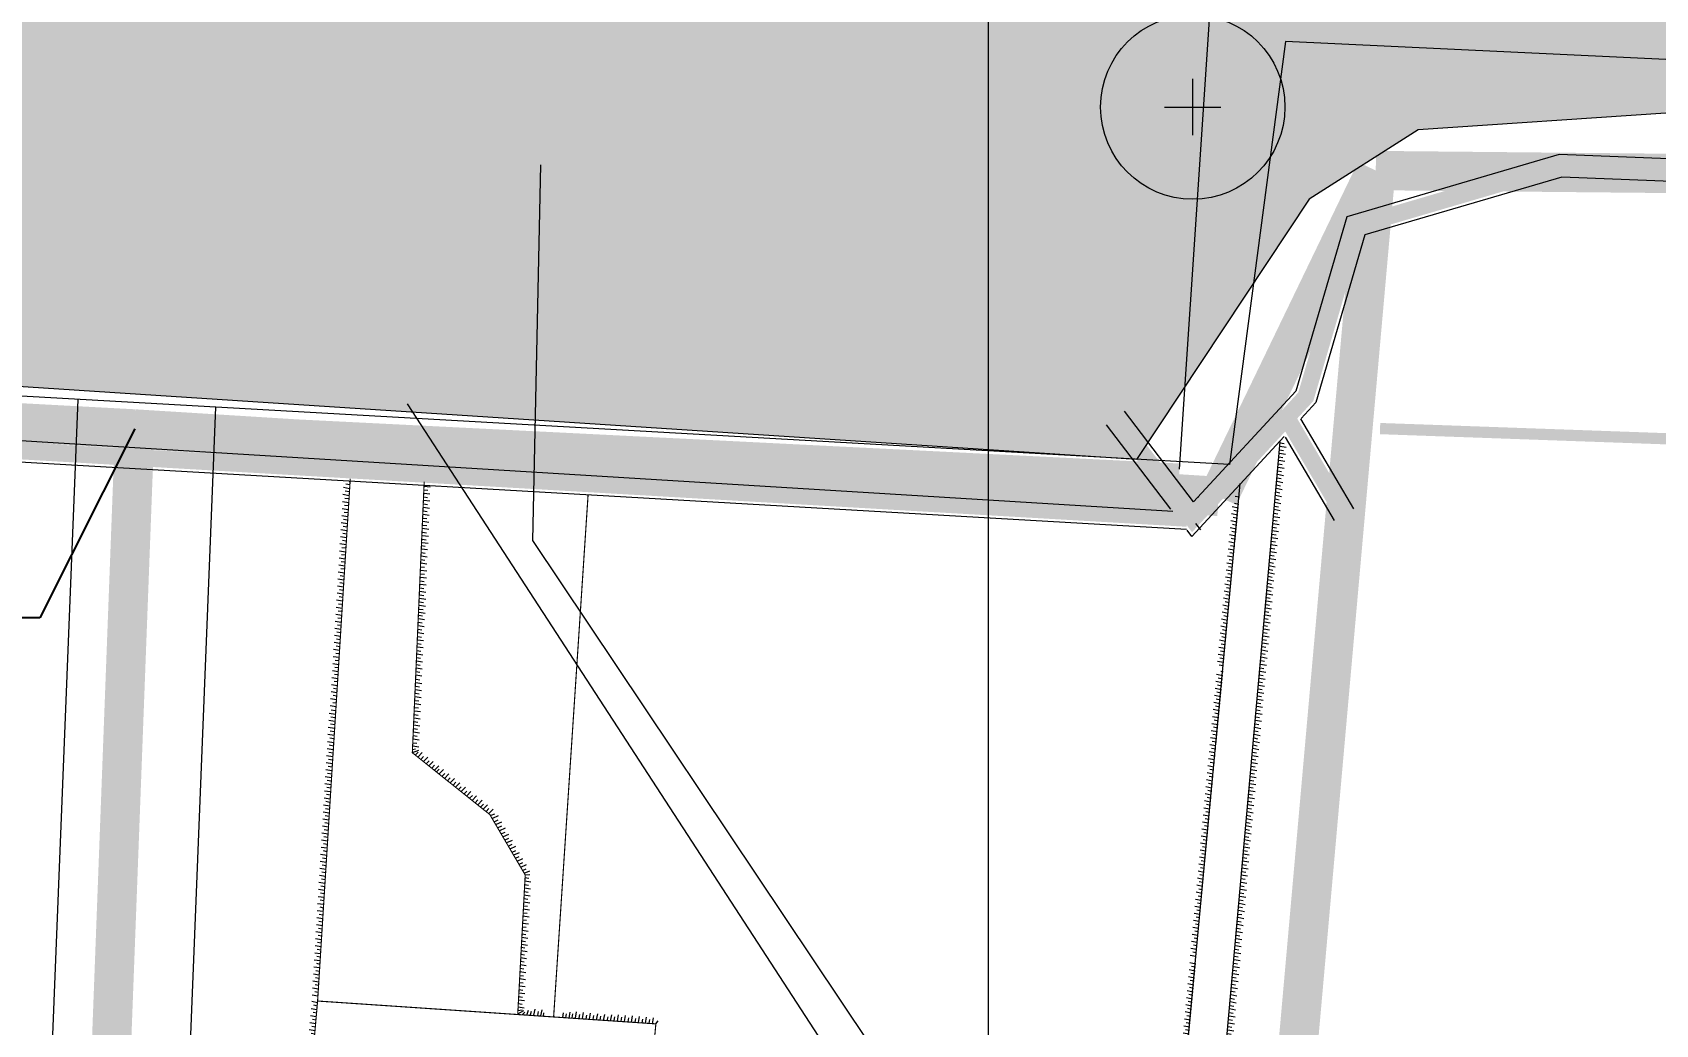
# Model space of a CAD drawing. Header units: millimetres. Extents: x 519 to 9564855, y -810 to 5021775.
# Drawn here: x 9530829.8 to 9531118.8, y 4995077 to 4995253.6 of the extents above; entities that cross this region are included whole.
import ezdxf

# ---------------------------------------------------------------- set-up
doc = ezdxf.new("R2010")
doc.units = ezdxf.units.MM
doc.header["$LTSCALE"] = 2
doc.header["$MEASUREMENT"] = 0
doc.header["$PDMODE"] = 2
doc.header["$PDSIZE"] = 5
doc.linetypes.add('DASHED', pattern=[0.75, 0.5, -0.25])
doc.linetypes.add('HIDDEN2', pattern=[4.7624999999999975, 3.174999999999998, -1.587499999999999])
doc.layers.add('200 скв. на 2010 год', color=61, linetype='Continuous', lineweight=0)
doc.layers.add('Land lease as of 24.06.2004', color=47, linetype='HIDDEN2', lineweight=70)
for name, color, linetype in [('COMPOUND', 3, 'Continuous'), ('FIBERGLASS', 212, 'Continuous'), ('GRID_PULKOVO', 7, 'Continuous'), ('OilColl&Flowlines', 3, 'Continuous'), ('PPLINE_WAT', 7, 'WTR_LINE'), ('ROAD_ASF', 9, 'Continuous'), ('Координаты', 7, 'Continuous'), ('Скважины на 2015 год', 7, 'Continuous')]:
    doc.layers.add(name, color=color, linetype=linetype)
doc.styles.add('92051501$0$STANDARD', font='simplex.shx')
doc.styles.add('Elect', font='isocpeur.ttf')
doc.styles.add('GeoApp_D431', font='', dxfattribs={"height": 1})
doc.styles.get('GeoApp_D431').set_extended_font_data('D431', italic=True)
doc.linetypes.add('TRACKS', pattern='A,0.15,[130,ltypeshp.shx,S=0.25,R=0,X=0,Y=0],0.15', length=0.3)
doc.linetypes.add('WTR_LINE', pattern='A,0.5,-0.2,["W",92051501$0$STANDARD,S=0.1,R=0,X=-0.1,Y=-0.05],-0.05', length=0.75)
doc.dimstyles.new('GeoApp', dxfattribs={"dimscale": 2, "dimtxt": 1, "dimasz": 1, "dimexe": 0, "dimexo": 0, "dimgap": 0, "dimtad": 1, "dimtoh": 1, "dimzin": 1, "dimdsep": 46, "dimtxsty": 'GeoApp_D431', "dimcen": 0, "dimclrt": 7, "dimadec": 0, "dimazin": 0, "dimtfac": 1, "dimtmove": 0, "dimatfit": 3, "dimfxl": 0, "dimarcsym": 0})

msp = doc.modelspace()

# ---------------------------------------------------------------- hatches: boundary and pattern name
at = {"linetype": 'ByBlock', "lineweight": 0, "ltscale": 5}
h = msp.add_hatch(dxfattribs=at)
h.set_pattern_fill('ANSI31', color=256, scale=9.999999999999998, angle=124.1796792556868, style=0)
h.set_pattern_definition([(169.1796792556868, (14389016.3736879, -4606367.668135052), (-0.2346621057693515, -1.227775914455031), [])])
h.paths.add_polyline_path([(9531053.085192023, 4995180.52233238), (9531052.0116841, 4995180.704553725), (9531049.54012912, 4995153.879421565), (9531050.668046268, 4995153.789510109)])
h = msp.add_hatch(dxfattribs=at)
h.set_pattern_fill('ANSI31', color=256, scale=9.999999999999998, angle=124.1796792556868, style=0)
h.set_pattern_definition([(169.1796792556868, (14389016.31246965, -4606368.332570094), (-0.2346621057693515, -1.227775914455031), [])])
h.paths.add_polyline_path([(9531052.698235797, 4995180.588015812), (9531052.011684095, 4995180.704553728), (9531049.575739944, 4995154.265925313), (9531050.341087192, 4995154.124317823)])
h = msp.add_hatch(dxfattribs=at)
h.set_pattern_fill('ANSI31', color=256, scale=10, angle=-54.10267469021444, style=0)
h.set_pattern_definition([(350.8973253097857, (4387306.136407663, 14446779.01656261), (0.1977552021028481, 1.234258028145355), [])])
h.paths.add_polyline_path([(9530886.341709524, 4995173.699282956), (9530885.231053643, 4995173.763447205), (9530882.755352108, 4995132.685017431), (9530883.787175227, 4995132.481825012)])
h = msp.add_hatch(dxfattribs=at)
h.set_pattern_fill('ANSI31', color=256, scale=10, angle=-54.10267469021444, style=0)
h.set_pattern_definition([(350.8973253097857, (4387306.177682574, 14446779.68253407), (0.1977552021028481, 1.234258028145355), [])])
h.paths.add_polyline_path([(9530886.341709528, 4995173.699282956), (9530885.60065712, 4995173.742094661), (9530883.21691066, 4995133.288919344), (9530883.82845014, 4995133.147796468)])
h = msp.add_hatch(dxfattribs=at)
h.set_pattern_fill('ANSI31', color=256, scale=10, angle=-232.5990049421744, style=0)
h.set_pattern_definition([(172.4009950578254, (14920727.24811897, -4318222.798847265), (-0.1652989697023707, -1.239022296254322), [])])
h.paths.add_polyline_path([(9530900.621491192, 4995172.874318643), (9530899.540603517, 4995172.936763139), (9530899.169395693, 4995162.529734324), (9530900.273374552, 4995162.624720484)])
h = msp.add_hatch(dxfattribs=at)
h.set_pattern_fill('ANSI31', color=256, scale=10, angle=-232.5990049421744, style=0)
h.set_pattern_definition([(172.4009950578254, (14920727.22433401, -4318223.465672485), (-0.1652989697023707, -1.239022296254322), [])])
h.paths.add_polyline_path([(9530900.22819671, 4995172.897039852), (9530899.540603517, 4995172.936763139), (9530899.169395693, 4995162.529734321), (9530899.891985686, 4995162.591905848)])
h = msp.add_hatch(dxfattribs=at)
h.set_pattern_fill('ANSI31', color=256, scale=10, angle=-56.09052508567407, style=0)
h.set_pattern_definition([(348.9094749143259, (4718412.12552377, 14619495.94333757), (0.240449611307596, 1.226655609542476), [])])
h.paths.add_polyline_path([(9531044.583695766, 4995169.492798328), (9531043.45248954, 4995169.516328435), (9531040.70844654, 4995140.684844679), (9531041.77569415, 4995140.512626288)])
h = msp.add_hatch(dxfattribs=at)
h.set_pattern_fill('ANSI31', color=256, scale=10, angle=-56.09052508567407, style=0)
h.set_pattern_definition([(348.9094749143259, (4718412.189874777, 14619496.60747652), (0.240449611307596, 1.226655609542476), [])])
h.paths.add_polyline_path([(9531041.100856192, 4995140.621522767), (9531041.775694147, 4995140.512626288), (9531044.72094145, 4995170.909251783), (9531043.956270533, 4995171.054467029)])
h = msp.add_hatch(dxfattribs=at)
h.set_pattern_fill('ANSI31', color=256, scale=10, angle=-232.5990049421744, style=0)
h.set_pattern_definition([(172.4009950578254, (14920726.71384102, -4318235.230484691), (-0.1652989697023707, -1.239022296254322), [])])
h.paths.add_polyline_path([(9530898.635117747, 4995150.098096898), (9530899.739096608, 4995150.193083058), (9530900.157870488, 4995162.523042198), (9530899.08211564, 4995162.629944671)])
h = msp.add_hatch(dxfattribs=at)
h.set_pattern_fill('ANSI31', color=256, scale=10, angle=-232.5990049421744, style=0)
h.set_pattern_definition([(172.4009950578254, (14920726.69005606, -4318235.89730991), (-0.1652989697023707, -1.239022296254322), [])])
h.paths.add_polyline_path([(9530898.635117747, 4995150.098096896), (9530899.357707744, 4995150.160268422), (9530899.76233286, 4995162.562348508), (9530899.08211564, 4995162.629944671)])
h = msp.add_hatch(dxfattribs=at)
h.set_pattern_fill('ANSI31', color=256, scale=9.999999999999998, angle=124.1796792556868, style=0)
h.set_pattern_definition([(169.1796792556868, (14389011.76196543, -4606418.961717268), (-0.2346621057693515, -1.227775914455031), [])])
h.paths.add_polyline_path([(9531044.928406654, 4995102.585839348), (9531046.056323804, 4995102.49592789), (9531050.762208236, 4995154.541433215), (9531049.73693925, 4995154.775462294)])
h = msp.add_hatch(dxfattribs=at)
h.set_pattern_fill('ANSI31', color=256, scale=9.999999999999998, angle=124.1796792556868, style=0)
h.set_pattern_definition([(169.1796792556868, (14389011.70074718, -4606419.626152311), (-0.2346621057693515, -1.227775914455031), [])])
h.paths.add_polyline_path([(9531044.96401748, 4995102.972343097), (9531045.729364727, 4995102.830735607), (9531050.282755664, 4995153.951637448), (9531049.675720997, 4995154.111027252)])
h = msp.add_hatch(dxfattribs=at)
h.set_pattern_fill('ANSI31', color=256, scale=10, angle=-233.48536442688, style=0)
h.set_pattern_definition([(171.5146355731199, (14776009.80461366, -4400509.960238003), (-0.1844459664343666, -1.236316984218081), [])])
h.paths.add_polyline_path([(9530898.028715804, 4995138.919814019), (9530899.11910544, 4995138.738326112), (9530899.68064114, 4995150.091415949), (9530898.60666872, 4995150.214946778)])
h = msp.add_hatch(dxfattribs=at)
h.set_pattern_fill('ANSI31', color=256, scale=10, angle=-233.48536442688, style=0)
h.set_pattern_definition([(171.5146355731199, (14776009.77051624, -4400510.626615496), (-0.1844459664343666, -1.236316984218081), [])])
h.paths.add_polyline_path([(9530898.028715804, 4995138.919814017), (9530898.740285307, 4995138.801378137), (9530899.285758885, 4995150.136836236), (9530898.60666872, 4995150.214946778)])
h = msp.add_hatch(dxfattribs=at)
h.set_pattern_fill('ANSI31', color=256, scale=10, angle=-55.9939717488776, style=0)
h.set_pattern_definition([(349.0060282511223, (4702197.387489632, 14611341.06078098), (0.2383821431830478, 1.227059066961103), [])])
h.paths.add_polyline_path([(9531041.837295713, 4995140.196420459), (9531040.709656242, 4995140.289749969), (9531035.846055096, 4995088.258746167), (9531036.870610084, 4995088.021610802)])
h = msp.add_hatch(dxfattribs=at)
h.set_pattern_fill('ANSI31', color=256, scale=10, angle=-55.9939717488776, style=0)
h.set_pattern_definition([(349.0060282511223, (4702197.450721357, 14611341.72502744), (0.2383821431830478, 1.227059066961103), [])])
h.paths.add_polyline_path([(9531041.80051364, 4995139.810026413), (9531041.035599092, 4995139.95395285), (9531036.327293003, 4995088.847086112), (9531036.933841813, 4995088.685857252)])
h = msp.add_hatch(dxfattribs=at)
h.set_pattern_fill('ANSI31', color=256, scale=10, angle=-233.48536442688, style=0)
h.set_pattern_definition([(171.5146355731199, (14776009.32585206, -4400521.349235898), (-0.1844459664343666, -1.236316984218081), [])])
h.paths.add_polyline_path([(9530897.487104123, 4995126.302515358), (9530898.592420256, 4995126.380412402), (9530899.201879544, 4995138.702418055), (9530898.12790712, 4995138.825948883)])
h = msp.add_hatch(dxfattribs=at)
h.set_pattern_fill('ANSI31', color=256, scale=10, angle=-233.48536442688, style=0)
h.set_pattern_definition([(171.5146355731199, (14776009.29175464, -4400522.015613391), (-0.1844459664343666, -1.236316984218081), [])])
h.paths.add_polyline_path([(9530897.487104123, 4995126.302515355), (9530898.210569406, 4995126.3535015), (9530898.806997284, 4995138.74783834), (9530898.127907123, 4995138.825948883)])
h = msp.add_hatch(dxfattribs=at)
h.set_pattern_fill('ANSI31', color=256, scale=10, angle=-54.10267469021444, style=0)
h.set_pattern_definition([(350.8973253097857, (4387302.915602187, 14446727.52400272), (0.1977552021028481, 1.234258028145355), [])])
h.paths.add_polyline_path([(9530883.80840536, 4995133.299569398), (9530882.678299997, 4995133.355632167), (9530879.534546632, 4995081.192457536), (9530880.56636975, 4995080.989265117)])
h = msp.add_hatch(dxfattribs=at)
h.set_pattern_fill('ANSI31', color=256, scale=10, angle=-54.10267469021444, style=0)
h.set_pattern_definition([(350.8973253097857, (4387302.956877097, 14446728.18997417), (0.1977552021028481, 1.234258028145355), [])])
h.paths.add_polyline_path([(9530883.784395628, 4995132.912171911), (9530883.01514772, 4995133.030775188), (9530879.996105183, 4995081.796359449), (9530880.607644664, 4995081.655236573)])
h = msp.add_hatch(dxfattribs=at)
h.set_pattern_fill('ANSI31', color=256, scale=9.999999999999998, angle=-179.1243713138246, style=0)
h.set_pattern_definition([(225.8756286861753, (20222987.85142591, 3783224.337019519), (0.8972877744618902, -0.8702727444894662), [])])
h.paths.add_polyline_path([(9530897.478198273, 4995126.242468817), (9530897.440184174, 4995125.374206593), (9530901.571307914, 4995122.080128419), (9530901.951417398, 4995122.697800162)])
h = msp.add_hatch(dxfattribs=at)
h.set_pattern_fill('ANSI31', color=256, scale=9.999999999999998, angle=-179.1243713138246, style=0)
h.set_pattern_definition([(225.8756286861753, (20222987.32972584, 3783224.753013067), (0.8972877744618902, -0.8702727444894662), [])])
h.paths.add_polyline_path([(9530898.657090796, 4995125.800896249), (9530897.796689495, 4995125.089936145), (9530901.571307912, 4995122.080128421), (9530902.152042268, 4995123.023812319)])
h = msp.add_hatch(dxfattribs=at)
h.set_pattern_fill('ANSI31', color=256, scale=9.999999999999998, angle=-179.1243713138246, style=0)
h.set_pattern_definition([(225.8756286861753, (20222997.00507609, 3783217.051705997), (0.8972877744618902, -0.8702727444894662), [])])
h.paths.add_polyline_path([(9530911.24665817, 4995114.378821352), (9530911.827392528, 4995115.322505249), (9530902.16836353, 4995122.997557223), (9530901.44219112, 4995122.196713753)])
h = msp.add_hatch(dxfattribs=at)
h.set_pattern_fill('ANSI31', color=256, scale=9.999999999999998, angle=-179.1243713138246, style=0)
h.set_pattern_definition([(225.8756286861753, (20222997.52677616, 3783216.635712449), (0.8972877744618902, -0.8702727444894662), [])])
h.paths.add_polyline_path([(9530911.246658174, 4995114.378821348), (9530911.626767656, 4995114.996493092), (9530901.901361698, 4995122.703100056), (9530901.44219112, 4995122.196713755)])
h = msp.add_hatch(dxfattribs=at)
h.set_pattern_fill('ANSI31', color=256, scale=9.999999999999998, angle=-200.9210377614827, style=0)
h.set_pattern_definition([(204.0789622385172, (19008604.37174972, -100271.147874916), (0.5099940750607797, -1.141230057176422), [])])
h.paths.add_polyline_path([(9530917.500134688, 4995103.672533157), (9530918.389753722, 4995104.333115981), (9530912.271126335, 4995115.04598968), (9530911.299505614, 4995114.572038413)])
h = msp.add_hatch(dxfattribs=at)
h.set_pattern_fill('ANSI31', color=256, scale=9.999999999999998, angle=-200.9210377614827, style=0)
h.set_pattern_definition([(204.0789622385172, (19008604.70168797, -100271.7278424613), (0.5099940750607797, -1.141230057176422), [])])
h.paths.add_polyline_path([(9530917.500134688, 4995103.672533155), (9530918.08241922, 4995104.104906057), (9530911.913877137, 4995114.87172548), (9530911.299505614, 4995114.572038415)])
h = msp.add_hatch(dxfattribs=at)
h.set_pattern_fill('ANSI31', color=256, scale=10, angle=-233.48536442688, style=0)
h.set_pattern_definition([(171.5146355731199, (14776028.69714573, -4400556.634007791), (-0.1844459664343666, -1.236316984218081), [])])
h.paths.add_polyline_path([(9530916.858397797, 4995091.017743463), (9530917.963713923, 4995091.095640508), (9530918.573173216, 4995103.417646161), (9530917.499200793, 4995103.541176988)])
h = msp.add_hatch(dxfattribs=at)
h.set_pattern_fill('ANSI31', color=256, scale=10, angle=-233.48536442688, style=0)
h.set_pattern_definition([(171.5146355731199, (14776028.66304831, -4400557.300385283), (-0.1844459664343666, -1.236316984218081), [])])
h.paths.add_polyline_path([(9530916.858397797, 4995091.017743463), (9530917.581863075, 4995091.068729606), (9530918.178290958, 4995103.463066447), (9530917.499200797, 4995103.541176988)])
h = msp.add_hatch(dxfattribs=at)
h.set_pattern_fill('ANSI31', color=256, scale=9.999999999999998, angle=124.2365120117343, style=0)
h.set_pattern_definition([(169.2365120117343, (14398528.74590293, -4601646.872686725), (-0.2334441366181097, -1.22800807614552), [])])
h.paths.add_polyline_path([(9531040.37486396, 4995051.243954825), (9531041.502869742, 4995051.155162213), (9531046.157126958, 4995103.205309789), (9531045.131626336, 4995103.438321768)])
h = msp.add_hatch(dxfattribs=at)
h.set_pattern_fill('ANSI31', color=256, scale=9.999999999999998, angle=124.2365120117343, style=0)
h.set_pattern_definition([(169.2365120117343, (14398528.68534378, -4601647.537182167), (-0.2334441366181097, -1.22800807614552), [])])
h.paths.add_polyline_path([(9531040.410091395, 4995051.630493707), (9531041.17557872, 4995051.489645449), (9531045.678259652, 4995102.615038732), (9531045.071067177, 4995102.77382633)])
h = msp.add_hatch(dxfattribs=at)
h.set_pattern_fill('ANSI31', color=256, scale=10, angle=-233.48536442688, style=0)
h.set_pattern_definition([(171.5146355731199, (14776028.03184321, -4400569.038979301), (-0.1844459664343666, -1.236316984218081), [])])
h.paths.add_polyline_path([(9530916.255945357, 4995079.841072721), (9530917.346334994, 4995079.659584813), (9530917.907870693, 4995091.012674651), (9530916.83389827, 4995091.136205481)])
h = msp.add_hatch(dxfattribs=at)
h.set_pattern_fill('ANSI31', color=256, scale=10, angle=-233.48536442688, style=0)
h.set_pattern_definition([(171.5146355731199, (14776027.99774579, -4400569.705356793), (-0.1844459664343666, -1.236316984218081), [])])
h.paths.add_polyline_path([(9530916.255945357, 4995079.841072719), (9530916.967514856, 4995079.722636837), (9530917.512988437, 4995091.058094936), (9530916.833898272, 4995091.136205481)])
h = msp.add_hatch(dxfattribs=at)
h.set_pattern_fill('ANSI31', color=256, scale=10, angle=-56.05080450492506, style=0)
h.set_pattern_definition([(348.949195495075, (4711733.491057881, 14616074.82732758), (0.2395991685652133, 1.226822007637154), [])])
h.paths.add_polyline_path([(9531037.077257393, 4995088.873268835), (9531035.949711056, 4995088.967716826), (9531031.034501784, 4995036.941562917), (9531032.058821047, 4995036.703411392)])
h = msp.add_hatch(dxfattribs=at)
h.set_pattern_fill('ANSI31', color=256, scale=10, angle=-56.05080450492506, style=0)
h.set_pattern_definition([(348.949195495075, (4711733.554948454, 14616075.49151098), (0.2395991685652133, 1.226822007637154), [])])
h.paths.add_polyline_path([(9531037.040092068, 4995088.486911464), (9531036.27532066, 4995088.631596563), (9531031.51632304, 4995037.529425223), (9531032.122711623, 4995037.367594796)])
h = msp.add_hatch(dxfattribs=at)
h.set_pattern_fill('ANSI31', color=256, scale=10, angle=-55.69855679509465, style=0)
h.set_pattern_definition([(349.3014432049054, (4652523.214467358, 14586295.31914546), (0.2320523307624492, 1.228271841160462), [])])
h.paths.add_polyline_path([(9530880.608348984, 4995081.359768071), (9530879.555550108, 4995081.558574459), (9530878.318118552, 4995067.540897061), (9530879.34388258, 4995067.309047392)])
h = msp.add_hatch(dxfattribs=at)
h.set_pattern_fill('ANSI31', color=256, scale=10, angle=-55.69855679509465, style=0)
h.set_pattern_definition([(349.3014432049054, (4652523.274273429, 14586295.98370911), (0.2320523307624492, 1.228271841160462), [])])
h.paths.add_polyline_path([(9530880.608348984, 4995081.359768072), (9530879.956917007, 4995081.482781918), (9530878.79631662, 4995068.13171042), (9530879.403688652, 4995067.973611034)])
h = msp.add_hatch(dxfattribs=at)
h.set_pattern_fill('ANSI31', color=256, scale=10, angle=-145.4753607346489, style=0)
h.set_pattern_definition([(259.524639265351, (19103043.32795676, 9910762.711532276), (1.229166480670518, -0.2272658416833759), [])])
h.paths.add_polyline_path([(9530924.41910496, 4995079.290221427), (9530924.41910496, 4995078.188234205), (9530925.607260283, 4995078.085972891), (9530925.567792326, 4995079.193327383)])
h.paths.add_polyline_path([(9530920.810726725, 4995078.498797553), (9530920.810726725, 4995079.594595243), (9530918.28389901, 4995079.807738141), (9530918.164588593, 4995078.726543502)])
h = msp.add_hatch(dxfattribs=at)
h.set_pattern_fill('ANSI31', color=256, scale=10, angle=-145.4753607346489, style=0)
h.set_pattern_definition([(259.524639265351, (19103043.99274834, 9910762.654315464), (1.229166480670518, -0.2272658416833759), [])])
h.paths.add_polyline_path([(9530920.810726725, 4995078.498797553), (9530920.810726725, 4995079.206767903), (9530918.241118532, 4995079.420060151), (9530918.164588593, 4995078.726543503)])
h.paths.add_polyline_path([(9530924.41910496, 4995078.907251773), (9530924.41910496, 4995078.188234205), (9530925.607260283, 4995078.085972891), (9530925.581427226, 4995078.810772345)])
h = msp.add_hatch(dxfattribs=at)
h.set_pattern_fill('ANSI31', color=256, scale=10, angle=-145.4753607346489, style=0)
h.set_pattern_definition([(259.524639265351, (19103050.72020299, 9910762.212819757), (1.229166480670518, -0.2272658416833759), [])])
h.paths.add_polyline_path([(9530925.676145233, 4995079.309025618), (9530925.556834813, 4995078.227830979), (9530932.999506503, 4995077.587260368), (9530932.960038548, 4995078.69461486)])
h = msp.add_hatch(dxfattribs=at)
h.set_pattern_fill('ANSI31', color=256, scale=10, angle=-145.4753607346489, style=0)
h.set_pattern_definition([(259.524639265351, (19103051.38499456, 9910762.155602943), (1.229166480670518, -0.2272658416833759), [])])
h.paths.add_polyline_path([(9530925.633364752, 4995078.921347628), (9530925.556834813, 4995078.227830981), (9530932.999506507, 4995077.587260368), (9530932.973673448, 4995078.312059822)])
h = msp.add_hatch(dxfattribs=at)
h.set_pattern_fill('ANSI31', color=256, scale=10, angle=-145.4753607346489, style=0)
h.set_pattern_definition([(259.524639265351, (19103058.18186926, 9910761.709423857), (1.229166480670518, -0.2272658416833759), [])])
h.paths.add_polyline_path([(9530933.137811508, 4995078.805629721), (9530933.018501088, 4995077.724435082), (9530940.46117278, 4995077.083864471), (9530940.421704823, 4995078.191218963)])
h = msp.add_hatch(dxfattribs=at)
h.set_pattern_fill('ANSI31', color=256, scale=10, angle=-145.4753607346489, style=0)
h.set_pattern_definition([(259.524639265351, (19103058.84666084, 9910761.652207043), (1.229166480670518, -0.2272658416833759), [])])
h.paths.add_polyline_path([(9530933.095031027, 4995078.417951731), (9530933.018501088, 4995077.724435084), (9530940.461172782, 4995077.083864471), (9530940.435339725, 4995077.808663925)])
at = {"layer": 'Скважины на 2015 год', "linetype": 'ByBlock', "lineweight": 0, "ltscale": 5}
h = msp.add_hatch(color=5, dxfattribs=at)
h.paths.add_polyline_path([(9530805.6165107, 4995508.688130328), (9530819.181999687, 4995619.791002333), (9530904.528882677, 4995614.954341347), (9530911.127942545, 4995698.220036983), (9530982.58899967, 4995696.39700236), (9531100.719999652, 4995697.030001949), (9531083.729999712, 4995330.440001944), (9531124.259999713, 4995324.380001949), (9531120.629999733, 4995239.200001955), (9531076.559999743, 4995236.270001941), (9531057.109999727, 4995223.880001942), (9531026.390795527, 4995177.591857136), (9530724.972436773, 4995197.216357535), (9530742.8749997, 4995513.972002316)])
h.paths.add_polyline_path([(9530852.698879419, 4995481.114315855), (9530916.321686074, 4995510.782117814), (9530902.628854401, 4995540.146490118), (9530839.006047746, 4995510.478688158)], flags=24)

# ---------------------------------------------------------------- linework, layer by layer
at = {"color": 1, "lineweight": 0}
for p, q in [((9530829.858891875, 4994986.282739953), (9530837.960109897, 4995188.260901518)), ((9530854.815377695, 4994995.889488738), (9530862.475599999, 4995186.872821593))]:
    msp.add_line(p, q, dxfattribs=at)
at = {"linetype": 'ByBlock', "lineweight": 0, "ltscale": 5}
for p, q in [((9531037.74, 4995021.709999999), (9531051.960279573, 4995180.713279326)), ((9531032.04, 4995036.55), (9531044.859218007, 4995173.298430528)), ((9530897.44207302, 4995125.383152188), (9530898.59528965, 4995125.844722885)), ((9530897.452369597, 4995125.960115558), (9530898.018681336, 4995126.054737551)), ((9530917.53755928, 4995103.616247425), (9530918.339548228, 4995103.677020901)), ((9530916.212314896, 4995078.880789875), (9530917.32133116, 4995079.49840925)), ((9530916.248199016, 4995079.482254275), (9530917.000993207, 4995079.594569812)), ((9530916.970086772, 4995078.714294577), (9530917.441852964, 4995079.191749679)), ((9530917.817359993, 4995078.657133903), (9530918.108447274, 4995079.554567017)), ((9530920.775315607, 4995078.457577577), (9530920.877082443, 4995079.092227036)), ((9530924.252135796, 4995078.223016427), (9530924.380206777, 4995079.096842743)), ((9530940.80446543, 4995077.106325529), (9530941.212822167, 4995077.639817911))]:
    msp.add_line(p, q, dxfattribs=at)
at = {"linetype": 'ByBlock', "lineweight": 0, "ltscale": 5, "const_width": 0.2}
for points in [[(9530880.57, 4995081.169999998), (9530886.387418404, 4995174.175854492)], [(9530899.551463356, 4995173.596943708), (9530897.44, 4995125.369999999), (9530911.24, 4995114.359999998), (9530917.54, 4995103.61), (9530916.212314896, 4995078.880789875)], [(9530874.84, 4995016.699999998), (9530934.85, 4995012.959999999), (9530940.80446543, 4995077.106325529), (9530880.57, 4995081.169999998), (9530874.84, 4995016.699999998)]]:
    msp.add_lwpolyline(points, dxfattribs=at)
at = {"linetype": 'TRACKS', "lineweight": 0, "ltscale": 5, "const_width": 0.2}
msp.add_lwpolyline([(9530922.605955504, 4995078.458602292), (9530928.739841623, 4995171.35063606)], dxfattribs=at)
at = {"layer": '200 скв. на 2010 год', "color": 0, "lineweight": 0, "ltscale": 80}
for p, q in [((9531037.74, 4995021.709999999), (9531051.960279573, 4995180.713279326)), ((9531032.04, 4995036.55), (9531044.859218007, 4995173.298430528))]:
    msp.add_line(p, q, dxfattribs=at)
at = {"layer": 'COMPOUND', "lineweight": 0, "const_width": 1.999999999999995}
msp.add_lwpolyline([(9531069.758770753, 4995183.071397367), (9531468.084634764, 4995168.887185434), (9531464.8137118, 4994889.556998427), (9531380.583731797, 4994894.389294421), (9531356.403777843, 4994623.297189416), (9531165.055225836, 4994653.876116387), (9531183.553265804, 4994908.478888389), (9531040.706218796, 4994913.907251366), (9531067.336190753, 4995184.931366373)], dxfattribs=at)
at = {"layer": 'FIBERGLASS', "linetype": 'DASHED', "lineweight": 0, "ltscale": 0.07, "const_width": 2.999999999999996}
msp.add_lwpolyline([(9531054.536999734, 4995245.955002367), (9531531.03699974, 4995232.955002439), (9531540.736999748, 4995231.855002452), (9531632.436999757, 4995222.155002462), (9531735.687300738, 4995190.114676473), (9531830.136999762, 4995142.255002487), (9532202.536999803, 4994888.755002552), (9532999.999999814, 4994764.944845022)], dxfattribs=at)
at = {"layer": 'GRID_PULKOVO', "lineweight": 0}
msp.add_line((9530999.999997428, 5010000.000000918), (9531000.000000013, 4992000.000001889), dxfattribs=at)
at = {"layer": 'Land lease as of 24.06.2004', "color": 35, "linetype": 'DASHED', "lineweight": 0, "ltscale": 5, "const_width": 6.999999999999997}
for points in [[(9531041.00000024, 4995171.00000003), (9531069.000000238, 4995229.00000003)], [(9531041.000000237, 4994914.000000032), (9531069.000000238, 4995229.00000003)], [(9531481.000000237, 4995225.000000032), (9531069.000000238, 4995229.00000003)], [(9530848.000000238, 4995183.00000003), (9530736.000000237, 4995189.000000029)], [(9530848.000000238, 4995183.00000003), (9530838.000000237, 4994918.00000003)], [(9531041.00000024, 4995171.00000003), (9530848.000000238, 4995183.00000003)]]:
    msp.add_lwpolyline(points, dxfattribs=at)
at = {"layer": 'OilColl&Flowlines', "lineweight": 0}
for points in [[(9530920.24699974, 4995230.011002346), (9530918.818999747, 4995163.142002343), (9531028.670999782, 4994999.122002361), (9531043.711999778, 4994996.544002368)], [(9531043.071999777, 4994962.245002367), (9530896.601999747, 4995187.497002338)]]:
    msp.add_lwpolyline(points, dxfattribs=at)
at = {"layer": 'OilColl&Flowlines', "lineweight": 0, "const_width": 1.999999999999995}
msp.add_lwpolyline([(9531034.036999743, 4995175.855002362), (9530729.836999755, 4995191.055002314)], dxfattribs=at)
at = {"layer": 'OilColl&Flowlines', "color": 0, "linetype": 'ByBlock', "lineweight": 0, "ltscale": 2}
msp.add_circle((9531036.4, 4995240.299999999), 16.41154043139157, dxfattribs=at)
msp.add_point((9531036.4, 4995240.299999999), dxfattribs=at)
at = {"layer": 'PPLINE_WAT', "lineweight": 0}
for points in [[(9531034.036999743, 4995175.855002362), (9531053.436999708, 4995466.65500237), (9531056.536999702, 4995466.655002364)], [(9531141.936999744, 4995247.755002385), (9531052.936999727, 4995251.95500237), (9531042.936999753, 4995176.655002363), (9530728.048098756, 4995194.484177313), (9530720.408715747, 4995201.270414317), (9530723.28626522, 4995223.692819389)]]:
    msp.add_lwpolyline(points, dxfattribs=at)
at = {"layer": 'ROAD_ASF', "lineweight": 0}
for points in [[(9531482.93936674, 4995220.066746433), (9531418.43699974, 4995219.355002427), (9531101.636999747, 4995231.855002375), (9531063.836999748, 4995220.755002372), (9531054.749492753, 4995189.736450369), (9531036.536999756, 4995170.055002366), (9531024.236999745, 4995186.155002362)], [(9531482.983501747, 4995216.066989438), (9531418.380177753, 4995215.354132423), (9531102.134686742, 4995227.832252372), (9531067.061143747, 4995217.532879363), (9531058.323841754, 4995187.709688369), (9531055.685995745, 4995184.859083368)], [(9531032.884645753, 4995168.291352368), (9530766.636999743, 4995184.655002322), (9530754.93699976, 4995126.655002318), (9530710.836999835, 4994681.455002313), (9530692.536999833, 4994677.655002306)], [(9531032.50827676, 4995168.739494367), (9531021.058447743, 4995183.726667359)], [(9531055.577961747, 4995184.817856365), (9531065.03699976, 4995168.755002368)], [(9531035.293243753, 4995165.094130365), (9530769.864949752, 4995180.428319327), (9530758.897724753, 4995126.060878322), (9530714.527814837, 4994678.136074312), (9530693.350252828, 4994673.738547312)], [(9531052.704819752, 4995181.637456367), (9531036.24428475, 4995163.849272364), (9531035.388830747, 4995164.969012363)], [(9531052.880251754, 4995181.516118369), (9531061.590228746, 4995166.725280376)], [(9531037.399894752, 4995170.98749536), (9531037.367884764, 4995170.794997366)], [(9531037.833560748, 4995165.063440364), (9531036.978106763, 4995166.183180359)], [(9531037.833560748, 4995165.063440364), (9531036.978106763, 4995166.183180359)]]:
    msp.add_lwpolyline(points, dxfattribs=at)
at = {"layer": 'ROAD_ASF', "lineweight": 0, "const_width": 2.999999999999993}
for points in [[(9531482.96143375, 4995218.066868437), (9531418.40858875, 4995217.354567428), (9531101.885842737, 4995229.843627373), (9531065.449071744, 4995219.143940369), (9531056.536666756, 4995188.723069372), (9531036.390641753, 4995166.952137362), (9531022.64772375, 4995184.940835363)], [(9531053.218857758, 4995184.937955366), (9531063.313613763, 4995167.740141372)], [(9531035.408594744, 4995167.090801364), (9530768.247631745, 4995182.525089322), (9530756.91736277, 4995126.357940318), (9530712.682407822, 4994679.795538312), (9530692.943625836, 4994675.696774312)]]:
    msp.add_lwpolyline(points, dxfattribs=at)
at = {"layer": 'Скважины на 2015 год', "color": 5, "linetype": 'ByBlock', "lineweight": 0, "ltscale": 5}
for p, q in [((9531120.629999733, 4995239.200001955), (9531076.559999743, 4995236.270001941)), ((9531076.559999743, 4995236.270001941), (9531057.109999727, 4995223.880001942)), ((9531057.109999727, 4995223.880001942), (9531026.390795527, 4995177.591857136)), ((9531026.390795527, 4995177.591857136), (9530724.972436773, 4995197.216357535))]:
    msp.add_line(p, q, dxfattribs=at)

# ---------------------------------------------------------------- texts
at = {"layer": 'COMPOUND', "lineweight": 0, "style": 'Elect'}
msp.add_text('NPS "Karazhanbas"', height=17.99999999999999, rotation=24.99999998629826, dxfattribs=at).set_placement((9531108.36224378, 4995022.449137365))

# ---------------------------------------------------------------- leaders
at = {"layer": 'Координаты', "has_arrowhead": 0, "annotation_type": 0, "has_hookline": 1, "hookline_direction": 1, "text_width": 77.14285714285712}
msp.add_leader([(9530848.000000238, 4995183.00000003), (9530831.096268842, 4995149.379018025), (9530829.096268842, 4995149.379018025)], dimstyle='GeoApp', override={"dimtad": 2}, dxfattribs=at)

doc.saveas('drawing.dxf')
